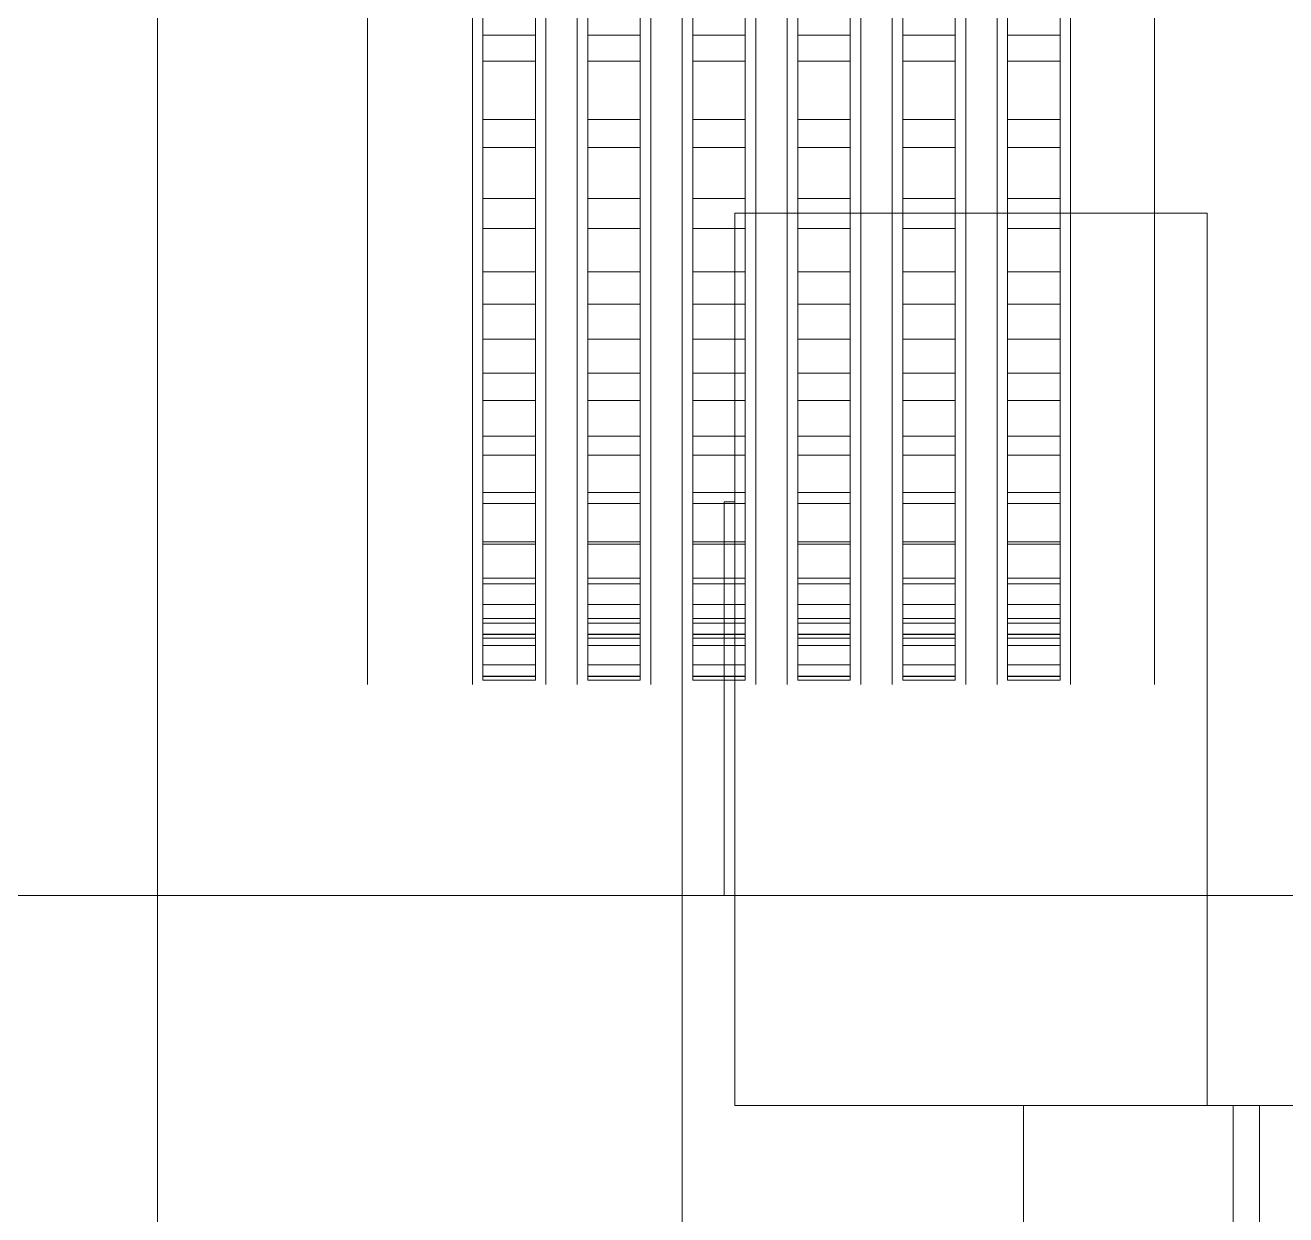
# Model space of a CAD drawing. Header units: millimetres. Extents: x -191664 to 191490, y -197311 to 10263.
# Drawn here: x -1725.2 to -1485, y -30740.8 to -30514.2 of the extents above; entities that cross this region are included whole.
import ezdxf

# ---------------------------------------------------------------- set-up
doc = ezdxf.new("R2010")
doc.units = ezdxf.units.MM
for name, color, linetype, lineweight in [('frontal_briquetadora', 7, 'Continuous', 0), ('frontal_mezcladora', 7, 'Continuous', 0), ('frontal_secador', 7, 'Continuous', 0)]:
    doc.layers.add(name, color=color, linetype=linetype, lineweight=lineweight)

msp = doc.modelspace()

# ---------------------------------------------------------------- linework, layer by layer
at = {"layer": 'frontal_briquetadora', "color": 9, "true_color": 0xb9c3c2}
for p, q in [((-1660, -30499.12), (-1660, -30515.41)), ((-1640, -30499.12), (-1640, -30515.41)), ((-1626, -30499.12), (-1626, -30515.41)), ((-1620, -30499.12), (-1620, -30515.41)), ((-1606, -30499.12), (-1606, -30515.41)), ((-1600, -30499.12), (-1600, -30515.41)), ((-1586, -30499.12), (-1586, -30515.41)), ((-1580, -30499.12), (-1580, -30515.41)), ((-1566, -30499.12), (-1566, -30515.41)), ((-1560, -30499.12), (-1560, -30515.41)), ((-1546, -30499.12), (-1546, -30515.41)), ((-1540, -30499.12), (-1540, -30515.41)), ((-1526, -30499.12), (-1526, -30515.41)), ((-1510, -30499.12), (-1510, -30515.41)), ((-1660, -30507.54), (-1660, -30527.26)), ((-1510, -30507.54), (-1510, -30527.26)), ((-1640, -30512.63), (-1640, -30527.8)), ((-1626, -30512.63), (-1626, -30527.8)), ((-1620, -30512.63), (-1620, -30527.8)), ((-1606, -30512.63), (-1606, -30527.8)), ((-1600, -30512.63), (-1600, -30527.8)), ((-1586, -30512.63), (-1586, -30527.8)), ((-1580, -30512.63), (-1580, -30527.8)), ((-1566, -30512.63), (-1566, -30527.8)), ((-1560, -30512.63), (-1560, -30527.8)), ((-1546, -30512.63), (-1546, -30527.8)), ((-1540, -30512.63), (-1540, -30527.8)), ((-1526, -30512.63), (-1526, -30527.8)), ((-1660, -30515.41), (-1660, -30530.95)), ((-1640, -30515.41), (-1640, -30530.95)), ((-1626, -30515.41), (-1626, -30530.95)), ((-1620, -30515.41), (-1620, -30530.95)), ((-1606, -30515.41), (-1606, -30530.95)), ((-1600, -30515.41), (-1600, -30530.95)), ((-1586, -30515.41), (-1586, -30530.95)), ((-1580, -30515.41), (-1580, -30530.95)), ((-1566, -30515.41), (-1566, -30530.95)), ((-1560, -30515.41), (-1560, -30530.95)), ((-1546, -30515.41), (-1546, -30530.95)), ((-1540, -30515.41), (-1540, -30530.95)), ((-1526, -30515.41), (-1526, -30530.95)), ((-1510, -30515.41), (-1510, -30530.95)), ((-1660, -30527.26), (-1660, -30545.38)), ((-1640, -30527.8), (-1640, -30542.13)), ((-1626, -30527.8), (-1626, -30542.13)), ((-1620, -30527.8), (-1620, -30542.13)), ((-1606, -30527.8), (-1606, -30542.13)), ((-1600, -30527.8), (-1600, -30542.13)), ((-1586, -30527.8), (-1586, -30542.13)), ((-1580, -30527.8), (-1580, -30542.13)), ((-1566, -30527.8), (-1566, -30542.13)), ((-1560, -30527.8), (-1560, -30542.13)), ((-1546, -30527.8), (-1546, -30542.13)), ((-1540, -30527.8), (-1540, -30542.13)), ((-1526, -30527.8), (-1526, -30542.13)), ((-1510, -30527.26), (-1510, -30545.38)), ((-1660, -30530.95), (-1660, -30545.66)), ((-1640, -30530.95), (-1640, -30545.66)), ((-1626, -30530.95), (-1626, -30545.66)), ((-1620, -30530.95), (-1620, -30545.66)), ((-1606, -30530.95), (-1606, -30545.66)), ((-1600, -30530.95), (-1600, -30545.66)), ((-1586, -30530.95), (-1586, -30545.66)), ((-1580, -30530.95), (-1580, -30545.66)), ((-1566, -30530.95), (-1566, -30545.66)), ((-1560, -30530.95), (-1560, -30545.66)), ((-1546, -30530.95), (-1546, -30545.66)), ((-1540, -30530.95), (-1540, -30545.66)), ((-1526, -30530.95), (-1526, -30545.66)), ((-1510, -30530.95), (-1510, -30545.66)), ((-1640, -30542.13), (-1640, -30555.55)), ((-1626, -30542.13), (-1626, -30555.55)), ((-1620, -30542.13), (-1620, -30555.55)), ((-1606, -30542.13), (-1606, -30555.55)), ((-1600, -30542.13), (-1600, -30555.55)), ((-1586, -30542.13), (-1586, -30555.55)), ((-1580, -30542.13), (-1580, -30555.55)), ((-1566, -30542.13), (-1566, -30555.55)), ((-1560, -30542.13), (-1560, -30555.55)), ((-1546, -30542.13), (-1546, -30555.55)), ((-1540, -30542.13), (-1540, -30555.55)), ((-1526, -30542.13), (-1526, -30555.55)), ((-1660, -30545.38), (-1660, -30560.44)), ((-1660, -30545.66), (-1660, -30559.49)), ((-1640, -30545.66), (-1640, -30559.49)), ((-1626, -30545.66), (-1626, -30559.49)), ((-1620, -30545.66), (-1620, -30559.49)), ((-1606, -30545.66), (-1606, -30559.49)), ((-1600, -30545.66), (-1600, -30559.49)), ((-1586, -30545.66), (-1586, -30559.49)), ((-1580, -30545.66), (-1580, -30559.49)), ((-1566, -30545.66), (-1566, -30559.49)), ((-1560, -30545.66), (-1560, -30559.49)), ((-1546, -30545.66), (-1546, -30559.49)), ((-1540, -30545.66), (-1540, -30559.49)), ((-1526, -30545.66), (-1526, -30559.49)), ((-1510, -30545.38), (-1510, -30560.44)), ((-1510, -30545.66), (-1510, -30559.49)), ((-1640, -30555.55), (-1640, -30568.01)), ((-1626, -30555.55), (-1626, -30568.01)), ((-1620, -30555.55), (-1620, -30568.01)), ((-1606, -30555.55), (-1606, -30568.01)), ((-1600, -30555.55), (-1600, -30568.01)), ((-1586, -30555.55), (-1586, -30568.01)), ((-1580, -30555.55), (-1580, -30568.01)), ((-1566, -30555.55), (-1566, -30568.01)), ((-1560, -30555.55), (-1560, -30568.01)), ((-1546, -30555.55), (-1546, -30568.01)), ((-1540, -30555.55), (-1540, -30568.01)), ((-1526, -30555.55), (-1526, -30568.01)), ((-1660, -30559.49), (-1660, -30572.37)), ((-1660, -30560.44), (-1660, -30571.21)), ((-1640, -30559.49), (-1640, -30572.37)), ((-1626, -30559.49), (-1626, -30572.37)), ((-1620, -30559.49), (-1620, -30572.37)), ((-1606, -30559.49), (-1606, -30572.37)), ((-1600, -30559.49), (-1600, -30572.37)), ((-1586, -30559.49), (-1586, -30572.37)), ((-1580, -30559.49), (-1580, -30572.37)), ((-1566, -30559.49), (-1566, -30572.37)), ((-1560, -30559.49), (-1560, -30572.37)), ((-1546, -30559.49), (-1546, -30572.37)), ((-1540, -30559.49), (-1540, -30572.37)), ((-1526, -30559.49), (-1526, -30572.37)), ((-1510, -30559.49), (-1510, -30572.37)), ((-1510, -30560.44), (-1510, -30571.21)), ((-1640, -30568.01), (-1640, -30579.44)), ((-1626, -30568.01), (-1626, -30579.44)), ((-1620, -30568.01), (-1620, -30579.44)), ((-1606, -30568.01), (-1606, -30579.44)), ((-1600, -30568.01), (-1600, -30579.44)), ((-1586, -30568.01), (-1586, -30579.44)), ((-1580, -30568.01), (-1580, -30579.44)), ((-1566, -30568.01), (-1566, -30579.44)), ((-1560, -30568.01), (-1560, -30579.44)), ((-1546, -30568.01), (-1546, -30579.44)), ((-1540, -30568.01), (-1540, -30579.44)), ((-1526, -30568.01), (-1526, -30579.44)), ((-1660, -30571.21), (-1660, -30576.82)), ((-1510, -30571.21), (-1510, -30576.82)), ((-1660, -30572.37), (-1660, -30584.25)), ((-1640, -30572.37), (-1640, -30584.25)), ((-1626, -30572.37), (-1626, -30584.25)), ((-1620, -30572.37), (-1620, -30584.25)), ((-1606, -30572.37), (-1606, -30584.25)), ((-1600, -30572.37), (-1600, -30584.25)), ((-1586, -30572.37), (-1586, -30584.25)), ((-1580, -30572.37), (-1580, -30584.25)), ((-1566, -30572.37), (-1566, -30584.25)), ((-1560, -30572.37), (-1560, -30584.25)), ((-1546, -30572.37), (-1546, -30584.25)), ((-1540, -30572.37), (-1540, -30584.25)), ((-1526, -30572.37), (-1526, -30584.25)), ((-1510, -30572.37), (-1510, -30584.25)), ((-1640, -30579.44), (-1640, -30589.81)), ((-1626, -30579.44), (-1626, -30589.81)), ((-1620, -30579.44), (-1620, -30589.81)), ((-1606, -30579.44), (-1606, -30589.81)), ((-1600, -30579.44), (-1600, -30589.81)), ((-1586, -30579.44), (-1586, -30589.81)), ((-1580, -30579.44), (-1580, -30589.81)), ((-1566, -30579.44), (-1566, -30589.81)), ((-1560, -30579.44), (-1560, -30589.81)), ((-1546, -30579.44), (-1546, -30589.81)), ((-1540, -30579.44), (-1540, -30589.81)), ((-1526, -30579.44), (-1526, -30589.81)), ((-1660, -30584.25), (-1660, -30595.09)), ((-1640, -30584.25), (-1640, -30595.09)), ((-1626, -30584.25), (-1626, -30595.09)), ((-1620, -30584.25), (-1620, -30595.09)), ((-1606, -30584.25), (-1606, -30595.09)), ((-1600, -30584.25), (-1600, -30595.09)), ((-1586, -30584.25), (-1586, -30595.09)), ((-1580, -30584.25), (-1580, -30595.09)), ((-1566, -30584.25), (-1566, -30595.09)), ((-1560, -30584.25), (-1560, -30595.09)), ((-1546, -30584.25), (-1546, -30595.09)), ((-1540, -30584.25), (-1540, -30595.09)), ((-1526, -30584.25), (-1526, -30595.09)), ((-1510, -30584.25), (-1510, -30595.09)), ((-1640, -30589.81), (-1640, -30599.06)), ((-1626, -30589.81), (-1626, -30599.06)), ((-1620, -30589.81), (-1620, -30599.06)), ((-1606, -30589.81), (-1606, -30599.06)), ((-1600, -30589.81), (-1600, -30599.06)), ((-1586, -30589.81), (-1586, -30599.06)), ((-1580, -30589.81), (-1580, -30599.06)), ((-1566, -30589.81), (-1566, -30599.06)), ((-1560, -30589.81), (-1560, -30599.06)), ((-1546, -30589.81), (-1546, -30599.06)), ((-1540, -30589.81), (-1540, -30599.06)), ((-1526, -30589.81), (-1526, -30599.06)), ((-1660, -30595.09), (-1660, -30604.85)), ((-1640, -30595.09), (-1640, -30604.85)), ((-1626, -30595.09), (-1626, -30604.85)), ((-1620, -30595.09), (-1620, -30604.85)), ((-1606, -30595.09), (-1606, -30604.85)), ((-1600, -30595.09), (-1600, -30604.85)), ((-1586, -30595.09), (-1586, -30604.85)), ((-1580, -30595.09), (-1580, -30604.85)), ((-1566, -30595.09), (-1566, -30604.85)), ((-1560, -30595.09), (-1560, -30604.85)), ((-1546, -30595.09), (-1546, -30604.85)), ((-1540, -30595.09), (-1540, -30604.85)), ((-1526, -30595.09), (-1526, -30604.85)), ((-1510, -30595.09), (-1510, -30604.85)), ((-1640, -30599.06), (-1640, -30607.16)), ((-1626, -30599.06), (-1626, -30607.16)), ((-1620, -30599.06), (-1620, -30607.16)), ((-1606, -30599.06), (-1606, -30607.16)), ((-1600, -30599.06), (-1600, -30607.16)), ((-1586, -30599.06), (-1586, -30607.16)), ((-1580, -30599.06), (-1580, -30607.16)), ((-1566, -30599.06), (-1566, -30607.16)), ((-1560, -30599.06), (-1560, -30607.16)), ((-1546, -30599.06), (-1546, -30607.16)), ((-1540, -30599.06), (-1540, -30607.16)), ((-1526, -30599.06), (-1526, -30607.16)), ((-1660, -30604.85), (-1660, -30613.47)), ((-1640, -30604.85), (-1640, -30613.47)), ((-1626, -30604.85), (-1626, -30613.47)), ((-1620, -30604.85), (-1620, -30613.47)), ((-1606, -30604.85), (-1606, -30613.47)), ((-1600, -30604.85), (-1600, -30613.47)), ((-1586, -30604.85), (-1586, -30613.47)), ((-1580, -30604.85), (-1580, -30613.47)), ((-1566, -30604.85), (-1566, -30613.47)), ((-1560, -30604.85), (-1560, -30613.47)), ((-1546, -30604.85), (-1546, -30613.47)), ((-1540, -30604.85), (-1540, -30613.47)), ((-1526, -30604.85), (-1526, -30613.47)), ((-1510, -30604.85), (-1510, -30613.47)), ((-1640, -30607.16), (-1640, -30614.08)), ((-1626, -30607.16), (-1626, -30614.08)), ((-1620, -30607.16), (-1620, -30614.08)), ((-1606, -30607.16), (-1606, -30614.08)), ((-1600, -30607.16), (-1600, -30614.08)), ((-1586, -30607.16), (-1586, -30614.08)), ((-1580, -30607.16), (-1580, -30614.08)), ((-1566, -30607.16), (-1566, -30614.08)), ((-1560, -30607.16), (-1560, -30614.08)), ((-1546, -30607.16), (-1546, -30614.08)), ((-1540, -30607.16), (-1540, -30614.08)), ((-1526, -30607.16), (-1526, -30614.08)), ((-1660, -30613.47), (-1660, -30620.93)), ((-1640, -30613.47), (-1640, -30620.93)), ((-1640, -30614.08), (-1640, -30619.78)), ((-1626, -30613.47), (-1626, -30620.93)), ((-1626, -30614.08), (-1626, -30619.78)), ((-1620, -30613.47), (-1620, -30620.93)), ((-1620, -30614.08), (-1620, -30619.78)), ((-1606, -30613.47), (-1606, -30620.93)), ((-1606, -30614.08), (-1606, -30619.78)), ((-1600, -30613.47), (-1600, -30620.93)), ((-1600, -30614.08), (-1600, -30619.78)), ((-1586, -30613.47), (-1586, -30620.93)), ((-1586, -30614.08), (-1586, -30619.78)), ((-1580, -30613.47), (-1580, -30620.93)), ((-1580, -30614.08), (-1580, -30619.78)), ((-1566, -30613.47), (-1566, -30620.93)), ((-1566, -30614.08), (-1566, -30619.78)), ((-1560, -30613.47), (-1560, -30620.93)), ((-1560, -30614.08), (-1560, -30619.78)), ((-1546, -30613.47), (-1546, -30620.93)), ((-1546, -30614.08), (-1546, -30619.78)), ((-1540, -30613.47), (-1540, -30620.93)), ((-1540, -30614.08), (-1540, -30619.78)), ((-1526, -30613.47), (-1526, -30620.93)), ((-1526, -30614.08), (-1526, -30619.78)), ((-1510, -30613.47), (-1510, -30620.93)), ((-1660, -30620.93), (-1660, -30627.19)), ((-1640, -30619.78), (-1640, -30624.24)), ((-1640, -30620.93), (-1640, -30627.19)), ((-1626, -30619.78), (-1626, -30624.24)), ((-1626, -30620.93), (-1626, -30627.19)), ((-1620, -30619.78), (-1620, -30624.24)), ((-1620, -30620.93), (-1620, -30627.19)), ((-1606, -30619.78), (-1606, -30624.24)), ((-1606, -30620.93), (-1606, -30627.19)), ((-1600, -30619.78), (-1600, -30624.24)), ((-1600, -30620.93), (-1600, -30627.19)), ((-1586, -30619.78), (-1586, -30624.24)), ((-1586, -30620.93), (-1586, -30627.19)), ((-1580, -30619.78), (-1580, -30624.24)), ((-1580, -30620.93), (-1580, -30627.19)), ((-1566, -30619.78), (-1566, -30624.24)), ((-1566, -30620.93), (-1566, -30627.19)), ((-1560, -30619.78), (-1560, -30624.24)), ((-1560, -30620.93), (-1560, -30627.19)), ((-1546, -30619.78), (-1546, -30624.24)), ((-1546, -30620.93), (-1546, -30627.19)), ((-1540, -30619.78), (-1540, -30624.24)), ((-1540, -30620.93), (-1540, -30627.19)), ((-1526, -30619.78), (-1526, -30624.24)), ((-1526, -30620.93), (-1526, -30627.19)), ((-1510, -30620.93), (-1510, -30627.19)), ((-1640, -30624.24), (-1640, -30627.43)), ((-1626, -30624.24), (-1626, -30627.43)), ((-1620, -30624.24), (-1620, -30627.43)), ((-1606, -30624.24), (-1606, -30627.43)), ((-1600, -30624.24), (-1600, -30627.43)), ((-1586, -30624.24), (-1586, -30627.43)), ((-1580, -30624.24), (-1580, -30627.43)), ((-1566, -30624.24), (-1566, -30627.43)), ((-1560, -30624.24), (-1560, -30627.43)), ((-1546, -30624.24), (-1546, -30627.43)), ((-1540, -30624.24), (-1540, -30627.43)), ((-1526, -30624.24), (-1526, -30627.43)), ((-1660, -30627.19), (-1660, -30632.23)), ((-1640, -30627.19), (-1640, -30632.23)), ((-1640, -30627.43), (-1640, -30629.36)), ((-1626, -30627.19), (-1626, -30632.23)), ((-1626, -30627.43), (-1626, -30629.36)), ((-1620, -30627.19), (-1620, -30632.23)), ((-1620, -30627.43), (-1620, -30629.36)), ((-1606, -30627.19), (-1606, -30632.23)), ((-1606, -30627.43), (-1606, -30629.36)), ((-1600, -30627.19), (-1600, -30632.23)), ((-1600, -30627.43), (-1600, -30629.36)), ((-1586, -30627.19), (-1586, -30632.23)), ((-1586, -30627.43), (-1586, -30629.36)), ((-1580, -30627.19), (-1580, -30632.23)), ((-1580, -30627.43), (-1580, -30629.36)), ((-1566, -30627.19), (-1566, -30632.23)), ((-1566, -30627.43), (-1566, -30629.36)), ((-1560, -30627.19), (-1560, -30632.23)), ((-1560, -30627.43), (-1560, -30629.36)), ((-1546, -30627.19), (-1546, -30632.23)), ((-1546, -30627.43), (-1546, -30629.36)), ((-1540, -30627.19), (-1540, -30632.23)), ((-1540, -30627.43), (-1540, -30629.36)), ((-1526, -30627.19), (-1526, -30632.23)), ((-1526, -30627.43), (-1526, -30629.36)), ((-1510, -30627.19), (-1510, -30632.23)), ((-1640, -30629.36), (-1640, -30630)), ((-1626, -30629.36), (-1626, -30630)), ((-1620, -30629.36), (-1620, -30630)), ((-1606, -30629.36), (-1606, -30630)), ((-1600, -30629.36), (-1600, -30630)), ((-1586, -30629.36), (-1586, -30630)), ((-1580, -30629.36), (-1580, -30630)), ((-1566, -30629.36), (-1566, -30630)), ((-1560, -30629.36), (-1560, -30630)), ((-1546, -30629.36), (-1546, -30630)), ((-1540, -30629.36), (-1540, -30630)), ((-1526, -30629.36), (-1526, -30630)), ((-1660, -30632.23), (-1660, -30636.03)), ((-1640, -30632.23), (-1640, -30636.03)), ((-1626, -30632.23), (-1626, -30636.03)), ((-1620, -30632.23), (-1620, -30636.03)), ((-1606, -30632.23), (-1606, -30636.03)), ((-1600, -30632.23), (-1600, -30636.03)), ((-1586, -30632.23), (-1586, -30636.03)), ((-1580, -30632.23), (-1580, -30636.03)), ((-1566, -30632.23), (-1566, -30636.03)), ((-1560, -30632.23), (-1560, -30636.03)), ((-1546, -30632.23), (-1546, -30636.03)), ((-1540, -30632.23), (-1540, -30636.03)), ((-1526, -30632.23), (-1526, -30636.03)), ((-1510, -30632.23), (-1510, -30636.03)), ((-1660, -30636.03), (-1660, -30638.57)), ((-1640, -30636.03), (-1640, -30638.57)), ((-1626, -30636.03), (-1626, -30638.57)), ((-1620, -30636.03), (-1620, -30638.57)), ((-1606, -30636.03), (-1606, -30638.57)), ((-1600, -30636.03), (-1600, -30638.57)), ((-1586, -30636.03), (-1586, -30638.57)), ((-1580, -30636.03), (-1580, -30638.57)), ((-1566, -30636.03), (-1566, -30638.57)), ((-1560, -30636.03), (-1560, -30638.57)), ((-1546, -30636.03), (-1546, -30638.57)), ((-1540, -30636.03), (-1540, -30638.57)), ((-1526, -30636.03), (-1526, -30638.57)), ((-1510, -30636.03), (-1510, -30638.57)), ((-1660, -30638.57), (-1660, -30639.84)), ((-1640, -30638.57), (-1640, -30639.84)), ((-1626, -30638.57), (-1626, -30639.84)), ((-1620, -30638.57), (-1620, -30639.84)), ((-1606, -30638.57), (-1606, -30639.84)), ((-1600, -30638.57), (-1600, -30639.84)), ((-1586, -30638.57), (-1586, -30639.84)), ((-1580, -30638.57), (-1580, -30639.84)), ((-1566, -30638.57), (-1566, -30639.84)), ((-1560, -30638.57), (-1560, -30639.84)), ((-1546, -30638.57), (-1546, -30639.84)), ((-1540, -30638.57), (-1540, -30639.84)), ((-1526, -30638.57), (-1526, -30639.84)), ((-1510, -30638.57), (-1510, -30639.84))]:
    msp.add_line(p, q, dxfattribs=at)
at = {"layer": 'frontal_briquetadora', "color": 117, "true_color": 0x376c5b}
for p, q in [((-1638, -30499.23), (-1638, -30516.15)), ((-1628, -30499.23), (-1628, -30516.15)), ((-1618, -30499.23), (-1618, -30516.15)), ((-1608, -30499.23), (-1608, -30516.15)), ((-1598, -30499.23), (-1598, -30516.15)), ((-1588, -30499.23), (-1588, -30516.15)), ((-1578, -30499.23), (-1578, -30516.15)), ((-1568, -30499.23), (-1568, -30516.15)), ((-1558, -30499.23), (-1558, -30516.15)), ((-1548, -30499.23), (-1548, -30516.15)), ((-1538, -30499.23), (-1538, -30516.15)), ((-1528, -30499.23), (-1528, -30516.15)), ((-1638, -30503.73), (-1638, -30521.1)), ((-1628, -30503.73), (-1628, -30521.1)), ((-1618, -30503.73), (-1618, -30521.1)), ((-1608, -30503.73), (-1608, -30521.1)), ((-1598, -30503.73), (-1598, -30521.1)), ((-1588, -30503.73), (-1588, -30521.1)), ((-1578, -30503.73), (-1578, -30521.1)), ((-1568, -30503.73), (-1568, -30521.1)), ((-1558, -30503.73), (-1558, -30521.1)), ((-1548, -30503.73), (-1548, -30521.1)), ((-1538, -30503.73), (-1538, -30521.1)), ((-1528, -30503.73), (-1528, -30521.1)), ((-1638, -30630.23), (-1638, -30504.09)), ((-1628, -30630.23), (-1628, -30504.09)), ((-1618, -30630.23), (-1618, -30504.09)), ((-1608, -30630.23), (-1608, -30504.09)), ((-1598, -30630.23), (-1598, -30504.09)), ((-1588, -30630.23), (-1588, -30504.09)), ((-1578, -30630.23), (-1578, -30504.09)), ((-1568, -30630.23), (-1568, -30504.09)), ((-1558, -30630.23), (-1558, -30504.09)), ((-1548, -30630.23), (-1548, -30504.09)), ((-1538, -30630.23), (-1538, -30504.09)), ((-1528, -30630.23), (-1528, -30504.09)), ((-1638, -30638.21), (-1638, -30512.07)), ((-1628, -30638.21), (-1628, -30512.07)), ((-1618, -30638.21), (-1618, -30512.07)), ((-1608, -30638.21), (-1608, -30512.07)), ((-1598, -30638.21), (-1598, -30512.07)), ((-1588, -30638.21), (-1588, -30512.07)), ((-1578, -30638.21), (-1578, -30512.07)), ((-1568, -30638.21), (-1568, -30512.07)), ((-1558, -30638.21), (-1558, -30512.07)), ((-1548, -30638.21), (-1548, -30512.07)), ((-1538, -30638.21), (-1538, -30512.07)), ((-1528, -30638.21), (-1528, -30512.07)), ((-1638, -30516.15), (-1638, -30532.17)), ((-1638, -30516.15), (-1628, -30516.15)), ((-1628, -30516.15), (-1628, -30532.17)), ((-1618, -30516.15), (-1618, -30532.17)), ((-1618, -30516.15), (-1608, -30516.15)), ((-1608, -30516.15), (-1608, -30532.17)), ((-1598, -30516.15), (-1598, -30532.17)), ((-1598, -30516.15), (-1588, -30516.15)), ((-1588, -30516.15), (-1588, -30532.17)), ((-1578, -30516.15), (-1578, -30532.17)), ((-1578, -30516.15), (-1568, -30516.15)), ((-1568, -30516.15), (-1568, -30532.17)), ((-1558, -30516.15), (-1558, -30532.17)), ((-1558, -30516.15), (-1548, -30516.15)), ((-1548, -30516.15), (-1548, -30532.17)), ((-1538, -30516.15), (-1538, -30532.17)), ((-1538, -30516.15), (-1528, -30516.15)), ((-1528, -30516.15), (-1528, -30532.17)), ((-1638, -30521.1), (-1638, -30537.55)), ((-1638, -30521.1), (-1628, -30521.1)), ((-1628, -30521.1), (-1628, -30537.55)), ((-1618, -30521.1), (-1618, -30537.55)), ((-1618, -30521.1), (-1608, -30521.1)), ((-1608, -30521.1), (-1608, -30537.55)), ((-1598, -30521.1), (-1598, -30537.55)), ((-1598, -30521.1), (-1588, -30521.1)), ((-1588, -30521.1), (-1588, -30537.55)), ((-1578, -30521.1), (-1578, -30537.55)), ((-1578, -30521.1), (-1568, -30521.1)), ((-1568, -30521.1), (-1568, -30537.55)), ((-1558, -30521.1), (-1558, -30537.55)), ((-1558, -30521.1), (-1548, -30521.1)), ((-1548, -30521.1), (-1548, -30537.55)), ((-1538, -30521.1), (-1538, -30537.55)), ((-1538, -30521.1), (-1528, -30521.1)), ((-1528, -30521.1), (-1528, -30537.55)), ((-1638, -30532.17), (-1638, -30547.21)), ((-1638, -30532.17), (-1628, -30532.17)), ((-1628, -30532.17), (-1628, -30547.21)), ((-1618, -30532.17), (-1618, -30547.21)), ((-1618, -30532.17), (-1608, -30532.17)), ((-1608, -30532.17), (-1608, -30547.21)), ((-1598, -30532.17), (-1598, -30547.21)), ((-1598, -30532.17), (-1588, -30532.17)), ((-1588, -30532.17), (-1588, -30547.21)), ((-1578, -30532.17), (-1578, -30547.21)), ((-1578, -30532.17), (-1568, -30532.17)), ((-1568, -30532.17), (-1568, -30547.21)), ((-1558, -30532.17), (-1558, -30547.21)), ((-1558, -30532.17), (-1548, -30532.17)), ((-1548, -30532.17), (-1548, -30547.21)), ((-1538, -30532.17), (-1538, -30547.21)), ((-1538, -30532.17), (-1528, -30532.17)), ((-1528, -30532.17), (-1528, -30547.21)), ((-1638, -30537.55), (-1638, -30552.98)), ((-1638, -30537.55), (-1628, -30537.55)), ((-1628, -30537.55), (-1628, -30552.98)), ((-1618, -30537.55), (-1618, -30552.98)), ((-1618, -30537.55), (-1608, -30537.55)), ((-1608, -30537.55), (-1608, -30552.98)), ((-1598, -30537.55), (-1598, -30552.98)), ((-1598, -30537.55), (-1588, -30537.55)), ((-1588, -30537.55), (-1588, -30552.98)), ((-1578, -30537.55), (-1578, -30552.98)), ((-1578, -30537.55), (-1568, -30537.55)), ((-1568, -30537.55), (-1568, -30552.98)), ((-1558, -30537.55), (-1558, -30552.98)), ((-1558, -30537.55), (-1548, -30537.55)), ((-1548, -30537.55), (-1548, -30552.98)), ((-1538, -30537.55), (-1538, -30552.98)), ((-1538, -30537.55), (-1528, -30537.55)), ((-1528, -30537.55), (-1528, -30552.98)), ((-1638, -30547.21), (-1638, -30561.19)), ((-1638, -30547.21), (-1628, -30547.21)), ((-1628, -30547.21), (-1628, -30561.19)), ((-1618, -30547.21), (-1618, -30561.19)), ((-1618, -30547.21), (-1608, -30547.21)), ((-1608, -30547.21), (-1608, -30561.19)), ((-1598, -30547.21), (-1598, -30561.19)), ((-1598, -30547.21), (-1588, -30547.21)), ((-1588, -30547.21), (-1588, -30561.19)), ((-1578, -30547.21), (-1578, -30561.19)), ((-1578, -30547.21), (-1568, -30547.21)), ((-1568, -30547.21), (-1568, -30561.19)), ((-1558, -30547.21), (-1558, -30561.19)), ((-1558, -30547.21), (-1548, -30547.21)), ((-1548, -30547.21), (-1548, -30561.19)), ((-1538, -30547.21), (-1538, -30561.19)), ((-1538, -30547.21), (-1528, -30547.21)), ((-1528, -30547.21), (-1528, -30561.19)), ((-1638, -30552.98), (-1638, -30567.34)), ((-1638, -30552.98), (-1628, -30552.98)), ((-1628, -30552.98), (-1628, -30567.34)), ((-1618, -30552.98), (-1618, -30567.34)), ((-1618, -30552.98), (-1608, -30552.98)), ((-1608, -30552.98), (-1608, -30567.34)), ((-1598, -30552.98), (-1598, -30567.34)), ((-1598, -30552.98), (-1588, -30552.98)), ((-1588, -30552.98), (-1588, -30567.34)), ((-1578, -30552.98), (-1578, -30567.34)), ((-1578, -30552.98), (-1568, -30552.98)), ((-1568, -30552.98), (-1568, -30567.34)), ((-1558, -30552.98), (-1558, -30567.34)), ((-1558, -30552.98), (-1548, -30552.98)), ((-1548, -30552.98), (-1548, -30567.34)), ((-1538, -30552.98), (-1538, -30567.34)), ((-1538, -30552.98), (-1528, -30552.98)), ((-1528, -30552.98), (-1528, -30567.34)), ((-1638, -30561.19), (-1638, -30574.05)), ((-1638, -30561.19), (-1628, -30561.19)), ((-1628, -30561.19), (-1628, -30574.05)), ((-1618, -30561.19), (-1618, -30574.05)), ((-1618, -30561.19), (-1608, -30561.19)), ((-1608, -30561.19), (-1608, -30574.05)), ((-1598, -30561.19), (-1598, -30574.05)), ((-1598, -30561.19), (-1588, -30561.19)), ((-1588, -30561.19), (-1588, -30574.05)), ((-1578, -30561.19), (-1578, -30574.05)), ((-1578, -30561.19), (-1568, -30561.19)), ((-1568, -30561.19), (-1568, -30574.05)), ((-1558, -30561.19), (-1558, -30574.05)), ((-1558, -30561.19), (-1548, -30561.19)), ((-1548, -30561.19), (-1548, -30574.05)), ((-1538, -30561.19), (-1538, -30574.05)), ((-1538, -30561.19), (-1528, -30561.19)), ((-1528, -30561.19), (-1528, -30574.05)), ((-1638, -30567.34), (-1638, -30580.54)), ((-1638, -30567.34), (-1628, -30567.34)), ((-1628, -30567.34), (-1628, -30580.54)), ((-1618, -30567.34), (-1618, -30580.54)), ((-1618, -30567.34), (-1608, -30567.34)), ((-1608, -30567.34), (-1608, -30580.54)), ((-1598, -30567.34), (-1598, -30580.54)), ((-1598, -30567.34), (-1588, -30567.34)), ((-1588, -30567.34), (-1588, -30580.54)), ((-1578, -30567.34), (-1578, -30580.54)), ((-1578, -30567.34), (-1568, -30567.34)), ((-1568, -30567.34), (-1568, -30580.54)), ((-1558, -30567.34), (-1558, -30580.54)), ((-1558, -30567.34), (-1548, -30567.34)), ((-1548, -30567.34), (-1548, -30580.54)), ((-1538, -30567.34), (-1538, -30580.54)), ((-1538, -30567.34), (-1528, -30567.34)), ((-1528, -30567.34), (-1528, -30580.54)), ((-1638, -30574.05), (-1638, -30585.73)), ((-1638, -30574.05), (-1628, -30574.05)), ((-1628, -30574.05), (-1628, -30585.73)), ((-1618, -30574.05), (-1618, -30585.73)), ((-1618, -30574.05), (-1608, -30574.05)), ((-1608, -30574.05), (-1608, -30585.73)), ((-1598, -30574.05), (-1598, -30585.73)), ((-1598, -30574.05), (-1588, -30574.05)), ((-1588, -30574.05), (-1588, -30585.73)), ((-1578, -30574.05), (-1578, -30585.73)), ((-1578, -30574.05), (-1568, -30574.05)), ((-1568, -30574.05), (-1568, -30585.73)), ((-1558, -30574.05), (-1558, -30585.73)), ((-1558, -30574.05), (-1548, -30574.05)), ((-1548, -30574.05), (-1548, -30585.73)), ((-1538, -30574.05), (-1538, -30585.73)), ((-1538, -30574.05), (-1528, -30574.05)), ((-1528, -30574.05), (-1528, -30585.73)), ((-1638, -30580.54), (-1638, -30592.53)), ((-1638, -30580.54), (-1628, -30580.54)), ((-1628, -30580.54), (-1628, -30592.53)), ((-1618, -30580.54), (-1618, -30592.53)), ((-1618, -30580.54), (-1608, -30580.54)), ((-1608, -30580.54), (-1608, -30592.53)), ((-1598, -30580.54), (-1598, -30592.53)), ((-1598, -30580.54), (-1588, -30580.54)), ((-1588, -30580.54), (-1588, -30592.53)), ((-1578, -30580.54), (-1578, -30592.53)), ((-1578, -30580.54), (-1568, -30580.54)), ((-1568, -30580.54), (-1568, -30592.53)), ((-1558, -30580.54), (-1558, -30592.53)), ((-1558, -30580.54), (-1548, -30580.54)), ((-1548, -30580.54), (-1548, -30592.53)), ((-1538, -30580.54), (-1538, -30592.53)), ((-1538, -30580.54), (-1528, -30580.54)), ((-1528, -30580.54), (-1528, -30592.53)), ((-1638, -30585.73), (-1638, -30596.16)), ((-1638, -30585.73), (-1628, -30585.73)), ((-1628, -30585.73), (-1628, -30596.16)), ((-1618, -30585.73), (-1618, -30596.16)), ((-1618, -30585.73), (-1608, -30585.73)), ((-1608, -30585.73), (-1608, -30596.16)), ((-1598, -30585.73), (-1598, -30596.16)), ((-1598, -30585.73), (-1588, -30585.73)), ((-1588, -30585.73), (-1588, -30596.16)), ((-1578, -30585.73), (-1578, -30596.16)), ((-1578, -30585.73), (-1568, -30585.73)), ((-1568, -30585.73), (-1568, -30596.16)), ((-1558, -30585.73), (-1558, -30596.16)), ((-1558, -30585.73), (-1548, -30585.73)), ((-1548, -30585.73), (-1548, -30596.16)), ((-1538, -30585.73), (-1538, -30596.16)), ((-1538, -30585.73), (-1528, -30585.73)), ((-1528, -30585.73), (-1528, -30596.16)), ((-1638, -30592.53), (-1638, -30603.24)), ((-1638, -30592.53), (-1628, -30592.53)), ((-1628, -30592.53), (-1628, -30603.24)), ((-1618, -30592.53), (-1618, -30603.24)), ((-1618, -30592.53), (-1608, -30592.53)), ((-1608, -30592.53), (-1608, -30603.24)), ((-1598, -30592.53), (-1598, -30603.24)), ((-1598, -30592.53), (-1588, -30592.53)), ((-1588, -30592.53), (-1588, -30603.24)), ((-1578, -30592.53), (-1578, -30603.24)), ((-1578, -30592.53), (-1568, -30592.53)), ((-1568, -30592.53), (-1568, -30603.24)), ((-1558, -30592.53), (-1558, -30603.24)), ((-1558, -30592.53), (-1548, -30592.53)), ((-1548, -30592.53), (-1548, -30603.24)), ((-1538, -30592.53), (-1538, -30603.24)), ((-1538, -30592.53), (-1528, -30592.53)), ((-1528, -30592.53), (-1528, -30603.24)), ((-1638, -30596.16), (-1638, -30605.31)), ((-1638, -30596.16), (-1628, -30596.16)), ((-1628, -30596.16), (-1628, -30605.31)), ((-1618, -30596.16), (-1618, -30605.31)), ((-1618, -30596.16), (-1608, -30596.16)), ((-1608, -30596.16), (-1608, -30605.31)), ((-1598, -30596.16), (-1598, -30605.31)), ((-1598, -30596.16), (-1588, -30596.16)), ((-1588, -30596.16), (-1588, -30605.31)), ((-1578, -30596.16), (-1578, -30605.31)), ((-1578, -30596.16), (-1568, -30596.16)), ((-1568, -30596.16), (-1568, -30605.31)), ((-1558, -30596.16), (-1558, -30605.31)), ((-1558, -30596.16), (-1548, -30596.16)), ((-1548, -30596.16), (-1548, -30605.31)), ((-1538, -30596.16), (-1538, -30605.31)), ((-1538, -30596.16), (-1528, -30596.16)), ((-1528, -30596.16), (-1528, -30605.31)), ((-1638, -30603.24), (-1638, -30612.62)), ((-1638, -30603.24), (-1628, -30603.24)), ((-1628, -30603.24), (-1628, -30612.62)), ((-1618, -30603.24), (-1618, -30612.62)), ((-1618, -30603.24), (-1608, -30603.24)), ((-1608, -30603.24), (-1608, -30612.62)), ((-1598, -30603.24), (-1598, -30612.62)), ((-1598, -30603.24), (-1588, -30603.24)), ((-1588, -30603.24), (-1588, -30612.62)), ((-1578, -30603.24), (-1578, -30612.62)), ((-1578, -30603.24), (-1568, -30603.24)), ((-1568, -30603.24), (-1568, -30612.62)), ((-1558, -30603.24), (-1558, -30612.62)), ((-1558, -30603.24), (-1548, -30603.24)), ((-1548, -30603.24), (-1548, -30612.62)), ((-1538, -30603.24), (-1538, -30612.62)), ((-1538, -30603.24), (-1528, -30603.24)), ((-1528, -30603.24), (-1528, -30612.62)), ((-1638, -30605.31), (-1638, -30613.11)), ((-1638, -30605.31), (-1628, -30605.31)), ((-1628, -30605.31), (-1628, -30613.11)), ((-1618, -30605.31), (-1618, -30613.11)), ((-1618, -30605.31), (-1608, -30605.31)), ((-1608, -30605.31), (-1608, -30613.11)), ((-1598, -30605.31), (-1598, -30613.11)), ((-1598, -30605.31), (-1588, -30605.31)), ((-1588, -30605.31), (-1588, -30613.11)), ((-1578, -30605.31), (-1578, -30613.11)), ((-1578, -30605.31), (-1568, -30605.31)), ((-1568, -30605.31), (-1568, -30613.11)), ((-1558, -30605.31), (-1558, -30613.11)), ((-1558, -30605.31), (-1548, -30605.31)), ((-1548, -30605.31), (-1548, -30613.11)), ((-1538, -30605.31), (-1538, -30613.11)), ((-1538, -30605.31), (-1528, -30605.31)), ((-1528, -30605.31), (-1528, -30613.11)), ((-1638, -30612.62), (-1638, -30620.64)), ((-1638, -30612.62), (-1628, -30612.62)), ((-1638, -30613.11), (-1638, -30619.54)), ((-1638, -30613.11), (-1628, -30613.11)), ((-1628, -30612.62), (-1628, -30620.64)), ((-1628, -30613.11), (-1628, -30619.54)), ((-1618, -30612.62), (-1618, -30620.64)), ((-1618, -30612.62), (-1608, -30612.62)), ((-1618, -30613.11), (-1618, -30619.54)), ((-1618, -30613.11), (-1608, -30613.11)), ((-1608, -30612.62), (-1608, -30620.64)), ((-1608, -30613.11), (-1608, -30619.54)), ((-1598, -30612.62), (-1598, -30620.64)), ((-1598, -30612.62), (-1588, -30612.62)), ((-1598, -30613.11), (-1598, -30619.54)), ((-1598, -30613.11), (-1588, -30613.11)), ((-1588, -30612.62), (-1588, -30620.64)), ((-1588, -30613.11), (-1588, -30619.54)), ((-1578, -30612.62), (-1578, -30620.64)), ((-1578, -30612.62), (-1568, -30612.62)), ((-1578, -30613.11), (-1578, -30619.54)), ((-1578, -30613.11), (-1568, -30613.11)), ((-1568, -30612.62), (-1568, -30620.64)), ((-1568, -30613.11), (-1568, -30619.54)), ((-1558, -30612.62), (-1558, -30620.64)), ((-1558, -30612.62), (-1548, -30612.62)), ((-1558, -30613.11), (-1558, -30619.54)), ((-1558, -30613.11), (-1548, -30613.11)), ((-1548, -30612.62), (-1548, -30620.64)), ((-1548, -30613.11), (-1548, -30619.54)), ((-1538, -30612.62), (-1538, -30620.64)), ((-1538, -30612.62), (-1528, -30612.62)), ((-1538, -30613.11), (-1538, -30619.54)), ((-1538, -30613.11), (-1528, -30613.11)), ((-1528, -30612.62), (-1528, -30620.64)), ((-1528, -30613.11), (-1528, -30619.54)), ((-1638, -30619.54), (-1638, -30624.57)), ((-1638, -30619.54), (-1628, -30619.54)), ((-1638, -30620.64), (-1638, -30627.24)), ((-1638, -30620.64), (-1628, -30620.64)), ((-1628, -30619.54), (-1628, -30624.57)), ((-1628, -30620.64), (-1628, -30627.24)), ((-1618, -30619.54), (-1618, -30624.57)), ((-1618, -30619.54), (-1608, -30619.54)), ((-1618, -30620.64), (-1618, -30627.24)), ((-1618, -30620.64), (-1608, -30620.64)), ((-1608, -30619.54), (-1608, -30624.57)), ((-1608, -30620.64), (-1608, -30627.24)), ((-1598, -30619.54), (-1598, -30624.57)), ((-1598, -30619.54), (-1588, -30619.54)), ((-1598, -30620.64), (-1598, -30627.24)), ((-1598, -30620.64), (-1588, -30620.64)), ((-1588, -30619.54), (-1588, -30624.57)), ((-1588, -30620.64), (-1588, -30627.24)), ((-1578, -30619.54), (-1578, -30624.57)), ((-1578, -30619.54), (-1568, -30619.54)), ((-1578, -30620.64), (-1578, -30627.24)), ((-1578, -30620.64), (-1568, -30620.64)), ((-1568, -30619.54), (-1568, -30624.57)), ((-1568, -30620.64), (-1568, -30627.24)), ((-1558, -30619.54), (-1558, -30624.57)), ((-1558, -30619.54), (-1548, -30619.54)), ((-1558, -30620.64), (-1558, -30627.24)), ((-1558, -30620.64), (-1548, -30620.64)), ((-1548, -30619.54), (-1548, -30624.57)), ((-1548, -30620.64), (-1548, -30627.24)), ((-1538, -30619.54), (-1538, -30624.57)), ((-1538, -30619.54), (-1528, -30619.54)), ((-1538, -30620.64), (-1538, -30627.24)), ((-1538, -30620.64), (-1528, -30620.64)), ((-1528, -30619.54), (-1528, -30624.57)), ((-1528, -30620.64), (-1528, -30627.24)), ((-1638, -30624.57), (-1638, -30628.16)), ((-1638, -30624.57), (-1628, -30624.57)), ((-1628, -30624.57), (-1628, -30628.16)), ((-1618, -30624.57), (-1618, -30628.16)), ((-1618, -30624.57), (-1608, -30624.57)), ((-1608, -30624.57), (-1608, -30628.16)), ((-1598, -30624.57), (-1598, -30628.16)), ((-1598, -30624.57), (-1588, -30624.57)), ((-1588, -30624.57), (-1588, -30628.16)), ((-1578, -30624.57), (-1578, -30628.16)), ((-1578, -30624.57), (-1568, -30624.57)), ((-1568, -30624.57), (-1568, -30628.16)), ((-1558, -30624.57), (-1558, -30628.16)), ((-1558, -30624.57), (-1548, -30624.57)), ((-1548, -30624.57), (-1548, -30628.16)), ((-1538, -30624.57), (-1538, -30628.16)), ((-1538, -30624.57), (-1528, -30624.57)), ((-1528, -30624.57), (-1528, -30628.16)), ((-1638, -30627.24), (-1638, -30632.4)), ((-1638, -30627.24), (-1628, -30627.24)), ((-1638, -30628.16), (-1638, -30630.31)), ((-1638, -30628.16), (-1628, -30628.16)), ((-1628, -30627.24), (-1628, -30632.4)), ((-1628, -30628.16), (-1628, -30630.31)), ((-1618, -30627.24), (-1618, -30632.4)), ((-1618, -30627.24), (-1608, -30627.24)), ((-1618, -30628.16), (-1618, -30630.31)), ((-1618, -30628.16), (-1608, -30628.16)), ((-1608, -30627.24), (-1608, -30632.4)), ((-1608, -30628.16), (-1608, -30630.31)), ((-1598, -30627.24), (-1598, -30632.4)), ((-1598, -30627.24), (-1588, -30627.24)), ((-1598, -30628.16), (-1598, -30630.31)), ((-1598, -30628.16), (-1588, -30628.16)), ((-1588, -30627.24), (-1588, -30632.4)), ((-1588, -30628.16), (-1588, -30630.31)), ((-1578, -30627.24), (-1578, -30632.4)), ((-1578, -30627.24), (-1568, -30627.24)), ((-1578, -30628.16), (-1578, -30630.31)), ((-1578, -30628.16), (-1568, -30628.16)), ((-1568, -30627.24), (-1568, -30632.4)), ((-1568, -30628.16), (-1568, -30630.31)), ((-1558, -30627.24), (-1558, -30632.4)), ((-1558, -30627.24), (-1548, -30627.24)), ((-1558, -30628.16), (-1558, -30630.31)), ((-1558, -30628.16), (-1548, -30628.16)), ((-1548, -30627.24), (-1548, -30632.4)), ((-1548, -30628.16), (-1548, -30630.31)), ((-1538, -30627.24), (-1538, -30632.4)), ((-1538, -30627.24), (-1528, -30627.24)), ((-1538, -30628.16), (-1538, -30630.31)), ((-1538, -30628.16), (-1528, -30628.16)), ((-1528, -30627.24), (-1528, -30632.4)), ((-1528, -30628.16), (-1528, -30630.31)), ((-1638, -30631), (-1638, -30630.23)), ((-1638, -30630.23), (-1628, -30630.23)), ((-1638, -30630.31), (-1638, -30631)), ((-1638, -30630.31), (-1628, -30630.31)), ((-1638, -30631), (-1628, -30631)), ((-1628, -30631), (-1628, -30630.23)), ((-1628, -30630.31), (-1628, -30631)), ((-1618, -30631), (-1618, -30630.23)), ((-1618, -30630.23), (-1608, -30630.23)), ((-1618, -30630.31), (-1618, -30631)), ((-1618, -30630.31), (-1608, -30630.31)), ((-1618, -30631), (-1608, -30631)), ((-1608, -30631), (-1608, -30630.23)), ((-1608, -30630.31), (-1608, -30631)), ((-1598, -30631), (-1598, -30630.23)), ((-1598, -30630.23), (-1588, -30630.23)), ((-1598, -30630.31), (-1598, -30631)), ((-1598, -30630.31), (-1588, -30630.31)), ((-1598, -30631), (-1588, -30631)), ((-1588, -30631), (-1588, -30630.23)), ((-1588, -30630.31), (-1588, -30631)), ((-1578, -30631), (-1578, -30630.23)), ((-1578, -30630.23), (-1568, -30630.23)), ((-1578, -30630.31), (-1578, -30631)), ((-1578, -30630.31), (-1568, -30630.31)), ((-1578, -30631), (-1568, -30631)), ((-1568, -30631), (-1568, -30630.23)), ((-1568, -30630.31), (-1568, -30631)), ((-1558, -30631), (-1558, -30630.23)), ((-1558, -30630.23), (-1548, -30630.23)), ((-1558, -30630.31), (-1558, -30631)), ((-1558, -30630.31), (-1548, -30630.31)), ((-1558, -30631), (-1548, -30631)), ((-1548, -30631), (-1548, -30630.23)), ((-1548, -30630.31), (-1548, -30631)), ((-1538, -30631), (-1538, -30630.23)), ((-1538, -30630.23), (-1528, -30630.23)), ((-1538, -30630.31), (-1538, -30631)), ((-1538, -30630.31), (-1528, -30630.31)), ((-1538, -30631), (-1528, -30631)), ((-1528, -30631), (-1528, -30630.23)), ((-1528, -30630.31), (-1528, -30631)), ((-1638, -30632.4), (-1638, -30636.09)), ((-1638, -30632.4), (-1628, -30632.4)), ((-1628, -30632.4), (-1628, -30636.09)), ((-1618, -30632.4), (-1618, -30636.09)), ((-1618, -30632.4), (-1608, -30632.4)), ((-1608, -30632.4), (-1608, -30636.09)), ((-1598, -30632.4), (-1598, -30636.09)), ((-1598, -30632.4), (-1588, -30632.4)), ((-1588, -30632.4), (-1588, -30636.09)), ((-1578, -30632.4), (-1578, -30636.09)), ((-1578, -30632.4), (-1568, -30632.4)), ((-1568, -30632.4), (-1568, -30636.09)), ((-1558, -30632.4), (-1558, -30636.09)), ((-1558, -30632.4), (-1548, -30632.4)), ((-1548, -30632.4), (-1548, -30636.09)), ((-1538, -30632.4), (-1538, -30636.09)), ((-1538, -30632.4), (-1528, -30632.4)), ((-1528, -30632.4), (-1528, -30636.09)), ((-1638, -30636.09), (-1638, -30638.29)), ((-1638, -30636.09), (-1628, -30636.09)), ((-1628, -30636.09), (-1628, -30638.29)), ((-1618, -30636.09), (-1618, -30638.29)), ((-1618, -30636.09), (-1608, -30636.09)), ((-1608, -30636.09), (-1608, -30638.29)), ((-1598, -30636.09), (-1598, -30638.29)), ((-1598, -30636.09), (-1588, -30636.09)), ((-1588, -30636.09), (-1588, -30638.29)), ((-1578, -30636.09), (-1578, -30638.29)), ((-1578, -30636.09), (-1568, -30636.09)), ((-1568, -30636.09), (-1568, -30638.29)), ((-1558, -30636.09), (-1558, -30638.29)), ((-1558, -30636.09), (-1548, -30636.09)), ((-1548, -30636.09), (-1548, -30638.29)), ((-1538, -30636.09), (-1538, -30638.29)), ((-1538, -30636.09), (-1528, -30636.09)), ((-1528, -30636.09), (-1528, -30638.29)), ((-1638, -30639), (-1638, -30638.21)), ((-1638, -30638.21), (-1628, -30638.21)), ((-1638, -30638.29), (-1638, -30639)), ((-1638, -30638.29), (-1628, -30638.29)), ((-1628, -30639), (-1628, -30638.21)), ((-1628, -30638.29), (-1628, -30639)), ((-1618, -30639), (-1618, -30638.21)), ((-1618, -30638.21), (-1608, -30638.21)), ((-1618, -30638.29), (-1618, -30639)), ((-1618, -30638.29), (-1608, -30638.29)), ((-1608, -30639), (-1608, -30638.21)), ((-1608, -30638.29), (-1608, -30639)), ((-1598, -30639), (-1598, -30638.21)), ((-1598, -30638.21), (-1588, -30638.21)), ((-1598, -30638.29), (-1598, -30639)), ((-1598, -30638.29), (-1588, -30638.29)), ((-1588, -30639), (-1588, -30638.21)), ((-1588, -30638.29), (-1588, -30639)), ((-1578, -30639), (-1578, -30638.21)), ((-1578, -30638.21), (-1568, -30638.21)), ((-1578, -30638.29), (-1578, -30639)), ((-1578, -30638.29), (-1568, -30638.29)), ((-1568, -30639), (-1568, -30638.21)), ((-1568, -30638.29), (-1568, -30639)), ((-1558, -30639), (-1558, -30638.21)), ((-1558, -30638.21), (-1548, -30638.21)), ((-1558, -30638.29), (-1558, -30639)), ((-1558, -30638.29), (-1548, -30638.29)), ((-1548, -30639), (-1548, -30638.21)), ((-1548, -30638.29), (-1548, -30639)), ((-1538, -30639), (-1538, -30638.21)), ((-1538, -30638.21), (-1528, -30638.21)), ((-1538, -30638.29), (-1538, -30639)), ((-1538, -30638.29), (-1528, -30638.29)), ((-1528, -30639), (-1528, -30638.21)), ((-1528, -30638.29), (-1528, -30639)), ((-1638, -30639), (-1628, -30639)), ((-1618, -30639), (-1608, -30639)), ((-1598, -30639), (-1588, -30639)), ((-1578, -30639), (-1568, -30639)), ((-1558, -30639), (-1548, -30639)), ((-1538, -30639), (-1528, -30639))]:
    msp.add_line(p, q, dxfattribs=at)
at = {"layer": 'frontal_mezcladora', "color": 139, "true_color": 0x344b58}
for p, q in [((-1590, -30550), (-1500, -30550)), ((-1590, -30720), (-1590, -30550)), ((-1500, -30720), (-1500, -30550)), ((-1590, -30720), (-1500, -30720)), ((-1535, -30720), (-1490, -30720)), ((-1535, -30950), (-1535, -30720)), ((-1495, -30720), (-1405, -30720)), ((-1495, -30820), (-1495, -30720)), ((-1490, -30950), (-1490, -30720))]:
    msp.add_line(p, q, dxfattribs=at)
at = {"layer": 'frontal_mezcladora', "color": 123, "true_color": 0x86bdb6}
for p, q in [((-1592, -30605), (-1590, -30605)), ((-1592, -30680), (-1592, -30605)), ((-1590, -30680), (-1590, -30605)), ((-1592, -30680), (-1590, -30680))]:
    msp.add_line(p, q, dxfattribs=at)
at = {"layer": 'frontal_secador', "color": 253, "true_color": 0xa6b3ba}
for p, q in [((-1700, -31975), (-1700, -29010)), ((-1600, -31975), (-1600, -29010))]:
    msp.add_line(p, q, dxfattribs=at)
at = {"layer": 'frontal_secador', "color": 254, "true_color": 0xd8e0dc}
msp.add_line((-1820, -30680), (-1400, -30680), dxfattribs=at)

doc.saveas('drawing.dxf')
